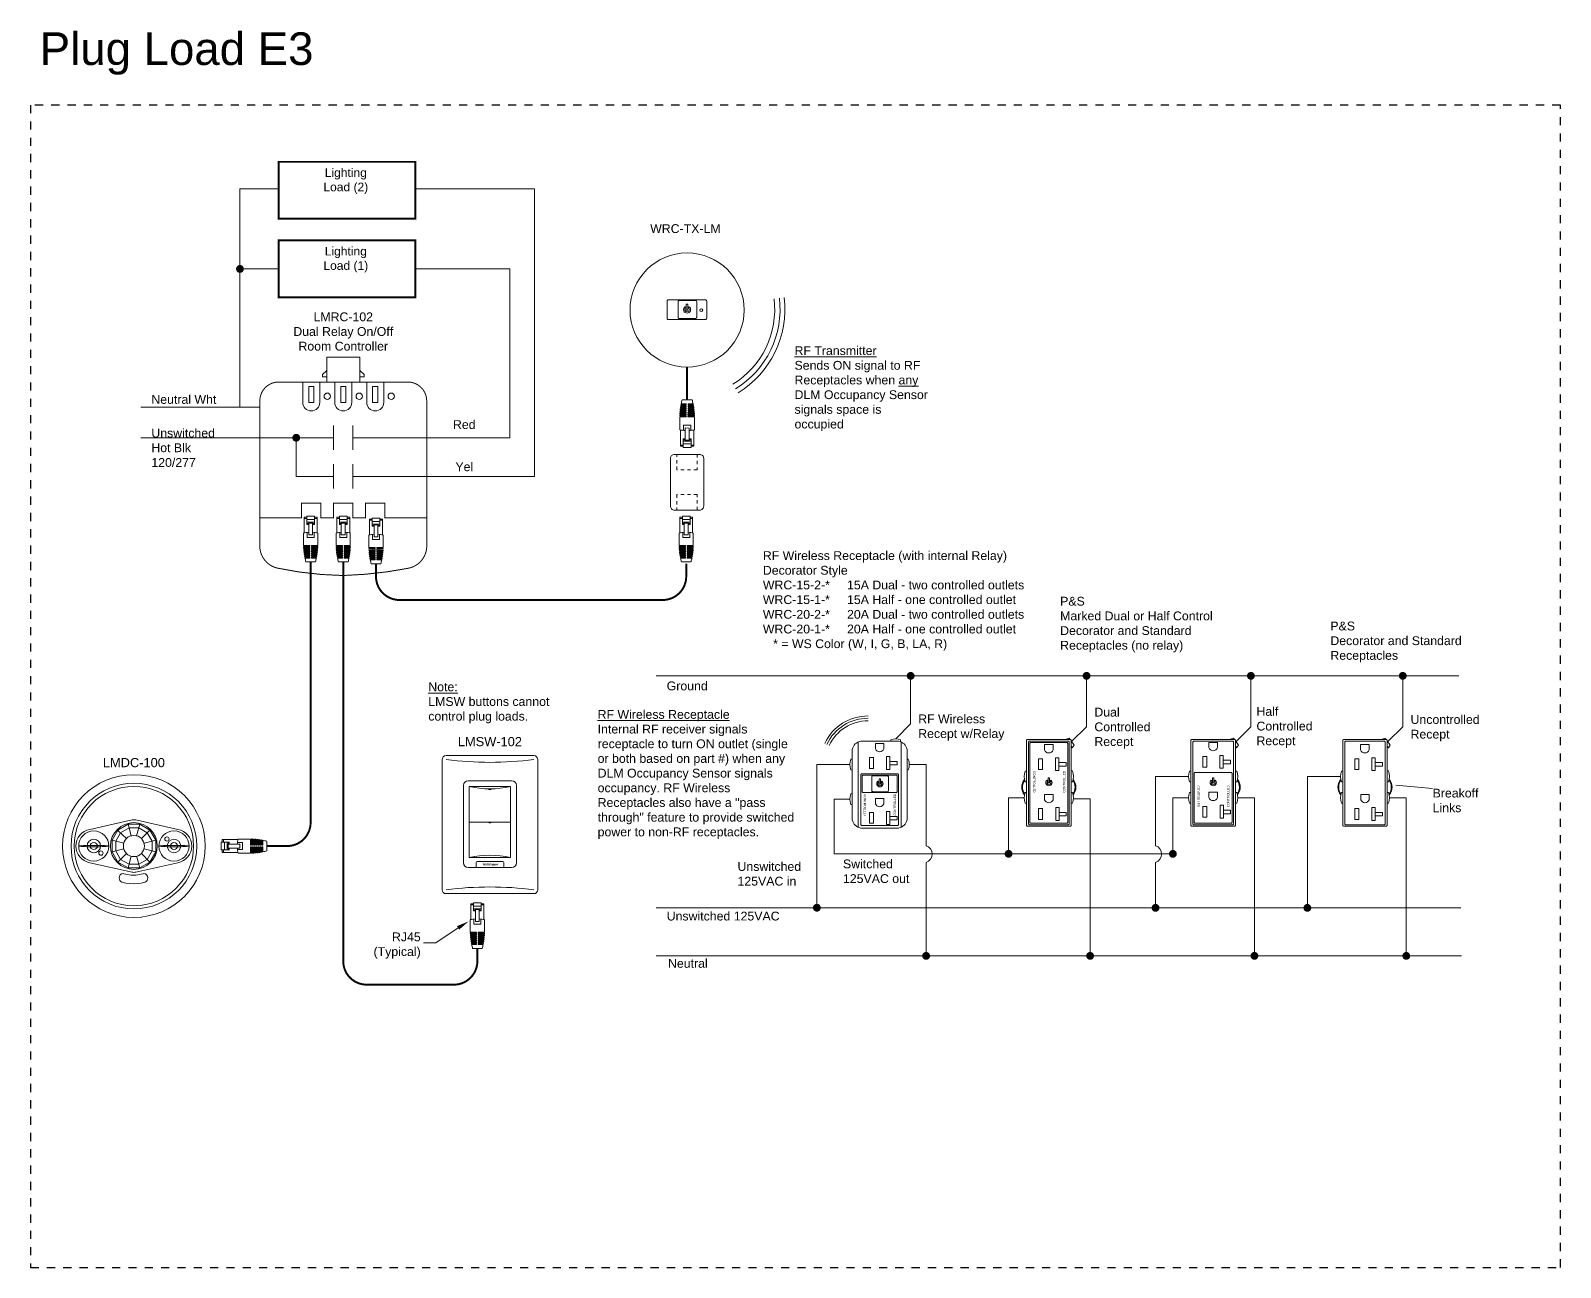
# Model space of a CAD drawing. Header units: inches. Extents: x -60 to 2005, y -577 to 104.
# Drawn here: x 11.64 to 58.52, y -114.83 to -76.92 of the extents above; entities that cross this region are included whole.
import ezdxf
from ezdxf.enums import TextEntityAlignment as Align

# ---------------------------------------------------------------- set-up
doc = ezdxf.new("R2010")
doc.units = ezdxf.units.IN
doc.header["$MEASUREMENT"] = 0
for name, pattern in [('Demo', [0.5, 0.25, -0.25]), ('HIDDEN', [0.375, 0.25, -0.125]), ('HIDDEN2', [0.1875, 0.125, -0.0625])]:
    doc.linetypes.add(name, pattern=pattern)
doc.layers.get('0').update_dxf_attribs({"lineweight": 5})
doc.layers.add('PS Borders', color=40, linetype='Demo', lineweight=5, plot=False)
for name, color, linetype, lineweight in [('WS', 3, 'Continuous', 5), ('WS_DETAIL', 7, 'Continuous', 5), ('WS_LineVoltage', 1, 'Continuous', 5)]:
    doc.layers.add(name, color=color, linetype=linetype, lineweight=lineweight)
doc.styles.add('ARIAL', font='arial.ttf')

# ---------------------------------------------------------------- blocks, each defined once
blk = doc.blocks.new('A$C756910A1')
at = {"layer": 'WS_DETAIL'}
for p, q in [((0.15, 6.6), (0.15, 10.17)), ((0.15, 10.17), (0.73, 10.17)), ((0.73, 9.92), (0.15, 9.92)), ((0.73, 10.43), (0.73, 8.56)), ((0.73, 10.43), (2.51, 10.43)), ((2.51, 9.66), (0.73, 9.66)), ((2.51, 9.06), (0.73, 9.06)), ((0.73, 8.74), (1.17, 8.74)), ((0.73, 8.56), (1.17, 8.56)), ((1.17, 6.17), (1.17, 9.06)), ((1.17, 8.85), (2.06, 8.85)), ((2.06, 6.17), (2.06, 9.06)), ((2.06, 8.74), (2.51, 8.74)), ((2.51, 8.56), (2.06, 8.56)), ((2.51, 10.43), (2.51, 8.56)), ((3.08, 10.17), (2.51, 10.17)), ((3.08, 9.92), (2.51, 9.92)), ((3.08, 6.6), (3.08, 10.17)), ((0, 6.56), (0, 3.73)), ((0, 3.73), (1.43, 3.73)), ((0, 3.51), (1.43, 3.51)), ((0.81, 6.7), (0.81, 5.55)), ((0.81, 5.55), (2.42, 5.55)), ((0.89, 3.73), (0.89, 3.51)), ((1.17, 6.17), (2.06, 6.17)), ((1.43, 3.51), (1.43, 3.73)), ((1.8, 3.73), (3.23, 3.73)), ((1.8, 3.51), (1.8, 3.73)), ((1.8, 3.51), (3.23, 3.51)), ((2.34, 3.73), (2.34, 3.51)), ((2.42, 6.7), (2.42, 5.55)), ((3.23, 6.56), (3.23, 3.73)), ((0.01, 3.29), (1.43, 3.29)), ((0.02, 3.06), (1.43, 3.06)), ((0.03, 2.84), (1.43, 2.84)), ((0.05, 2.62), (1.43, 2.62)), ((0.07, 2.4), (1.43, 2.4)), ((0.09, 2.18), (1.43, 2.18)), ((0.12, 1.96), (1.43, 1.96)), ((0.15, 1.74), (1.43, 1.74)), ((0.18, 1.52), (1.43, 1.52)), ((0.22, 1.3), (1.43, 1.3)), ((0.26, 1.08), (1.43, 1.08)), ((0.31, 0.86), (1.43, 0.86)), ((0.89, 3.29), (0.89, 3.06)), ((0.89, 2.84), (0.89, 2.62)), ((0.89, 2.4), (0.89, 2.18)), ((0.89, 1.96), (0.89, 1.74)), ((0.89, 1.52), (0.89, 1.3)), ((0.89, 1.08), (0.89, 0.86)), ((1.43, 3.06), (1.43, 3.29)), ((1.43, 2.62), (1.43, 2.84)), ((1.43, 2.18), (1.43, 2.4)), ((1.43, 1.74), (1.43, 1.96)), ((1.43, 1.3), (1.43, 1.52)), ((1.43, 0.86), (1.43, 1.08)), ((1.8, 3.29), (3.23, 3.29)), ((1.8, 3.06), (1.8, 3.29)), ((1.8, 3.06), (3.22, 3.06)), ((1.8, 2.84), (3.2, 2.84)), ((1.8, 2.62), (1.8, 2.84)), ((1.8, 2.62), (3.19, 2.62)), ((1.8, 2.4), (3.17, 2.4)), ((1.8, 2.18), (1.8, 2.4)), ((1.8, 2.18), (3.14, 2.18)), ((1.8, 1.96), (3.12, 1.96)), ((1.8, 1.74), (1.8, 1.96)), ((1.8, 1.74), (3.09, 1.74)), ((1.8, 1.52), (3.05, 1.52)), ((1.8, 1.3), (1.8, 1.52)), ((1.8, 1.3), (3.01, 1.3)), ((1.8, 1.08), (2.97, 1.08)), ((1.8, 0.86), (1.8, 1.08)), ((1.8, 0.86), (2.92, 0.86)), ((2.34, 3.29), (2.34, 3.06)), ((2.34, 2.84), (2.34, 2.62)), ((2.34, 2.4), (2.34, 2.18)), ((2.34, 1.96), (2.34, 1.74)), ((2.34, 1.52), (2.34, 1.3)), ((2.34, 1.08), (2.34, 0.86)), ((2.69, 0), (0.52, 0))]:
    blk.add_line(p, q, dxfattribs=at)
for centre, radius, start, end in [((1.62, -0.58), 7.33, 93.502, 102.7411), ((13.49, 3.73), 13.49, 180.937, 181.8742), ((1.62, -0.58), 7.33, 77.2589, 86.498), ((-10.25, 3.73), 13.49, 358.1258, 359.063), ((13.49, 3.73), 13.49, 182.8119, 183.7504), ((13.49, 3.73), 13.49, 184.6899, 185.6307), ((13.49, 3.73), 13.49, 186.573, 187.5171), ((13.49, 3.73), 13.49, 188.4632, 189.4117), ((13.49, 3.73), 13.49, 190.3627, 191.3167), ((13.49, 3.73), 13.49, 192.2739, 196.0379), ((-10.25, 3.73), 13.49, 343.9621, 347.7261), ((-10.25, 3.73), 13.49, 348.6833, 349.6373), ((-10.25, 3.73), 13.49, 350.5883, 351.5368), ((-10.25, 3.73), 13.49, 352.4829, 353.427), ((-10.25, 3.73), 13.49, 354.3693, 355.3101), ((-10.25, 3.73), 13.49, 356.2496, 357.1881)]:
    blk.add_arc(centre, radius, start, end, dxfattribs=at)
blk = doc.blocks.new('RJ45')
at = {"layer": 'WS_DETAIL', "xscale": 1.117448685388325, "yscale": 1.117448685388325, "zscale": 1.117448685388325}
blk.add_blockref('A$C756910A1', (59.47, 150.68), dxfattribs=at)
blk = doc.blocks.new('A$C28216DC1')
at = {"layer": 'WS_DETAIL'}
blk.add_lwpolyline([(22.84, 8.11), (17.13, 4.27), (13.98, 4.27)], dxfattribs=at)
blk.add_solid([(23.11, 7.67), (22.56, 8.56), (25.52, 9.76)], dxfattribs=at)
at = {"layer": 'WS_DETAIL', "linetype": 'Continuous', "insert": (13.29, 3.59), "char_height": 2.25, "width": 37.309, "attachment_point": 6, "style": 'ARIAL'}
blk.add_mtext('\\pi29.81;RJ45\\P\\pi22.42;(Typical)', dxfattribs=at)
blk = doc.blocks.new('WallPlate1Gang')
for p, q in [((-10.76, 33.83), (10.76, 33.83)), ((-11.72, 0.96), (-11.72, 32.87)), ((11.72, 32.87), (11.72, 0.96)), ((-6.49, 26.51), (-6.49, 7.57)), ((-5.31, 27.69), (5.31, 27.69)), ((6.49, 26.51), (6.49, 7.57)), ((5.31, 6.39), (-5.31, 6.39)), ((-10.76, 0), (10.76, 0))]:
    blk.add_line(p, q)
for centre, radius, start, end in [((-10.76, 32.87), 0.96, 90, 180), ((10.76, 32.87), 0.96, 0, 90), ((0, 117.5), 85.31, 262.7571, 277.2429), ((-5.31, 26.51), 1.18, 90, 180), ((5.31, 26.51), 1.18, 0, 90), ((-5.31, 7.57), 1.18, 180, 270), ((5.31, 7.57), 1.18, 270, 0), ((-10.76, 0.96), 0.96, 180, 270), ((0, -83.67), 85.31, 82.7571, 97.2429), ((10.76, 0.96), 0.96, 270, 0)]:
    blk.add_arc(centre, radius, start, end)
blk = doc.blocks.new('*U137')
blk.add_blockref('WallPlate1Gang', (0, -0.01))
blk = doc.blocks.new('*U135')
at = {"linetype": 'HIDDEN'}
for p, q in [((-2.48, 3.03), (-2.48, 6.83)), ((2.48, 6.83), (2.48, 3.03)), ((2.48, 3.03), (-2.48, 3.03)), ((2.48, -3.03), (-2.48, -3.03)), ((-2.48, -3.03), (-2.48, -6.83)), ((2.48, -6.83), (2.48, -3.03))]:
    blk.add_line(p, q, dxfattribs=at)
for p, q in [((2.48, 6.83), (-2.48, 6.83)), ((2.48, -6.83), (-2.48, -6.83))]:
    blk.add_line(p, q)
for points in [[(-2.48, -6.83), (-3.08, -6.83, -0.414214), (-4.08, -5.83), (-4.08, 5.83, -0.414214), (-3.08, 6.83), (-2.48, 6.83)], [(2.48, 6.83), (3.08, 6.83, -0.414214), (4.08, 5.83), (4.08, -5.83, -0.414214), (3.08, -6.83), (2.48, -6.83)]]:
    blk.add_lwpolyline(points, format="xyb")
blk = doc.blocks.new('*U131')
for p, q in [((1.21, 0), (-1.21, 0)), ((-1.79, -3.67), (-0.21, -3.67)), ((-1.78, -3.42), (-0.21, -3.42)), ((-1.77, -3.18), (-0.21, -3.18)), ((-1.75, -2.93), (-0.21, -2.93)), ((-1.73, -2.68), (-0.21, -2.68)), ((-1.7, -2.44), (-0.21, -2.44)), ((-1.67, -2.19), (-0.2, -2.19)), ((-1.64, -1.94), (-0.2, -1.95)), ((-1.6, -1.7), (-0.2, -1.7)), ((-1.55, -1.45), (-0.2, -1.45)), ((-1.51, -1.2), (-0.2, -1.21)), ((-1.45, -0.96), (-0.2, -0.96)), ((-0.81, -2.19), (-0.81, -1.94)), ((-0.81, -2.68), (-0.81, -2.44)), ((-0.81, -3.18), (-0.81, -2.93)), ((-0.81, -3.67), (-0.81, -3.42)), ((-0.8, -1.21), (-0.8, -0.96)), ((-0.8, -1.7), (-0.8, -1.45)), ((-0.21, -2.44), (-0.21, -2.68)), ((-0.21, -2.93), (-0.21, -3.18)), ((-0.21, -3.42), (-0.21, -3.67)), ((-0.2, -0.96), (-0.2, -1.21)), ((-0.2, -1.45), (-0.2, -1.7)), ((-0.2, -1.95), (-0.2, -2.19)), ((0.22, -2.93), (0.21, -3.18)), ((0.21, -3.18), (1.78, -3.18)), ((0.21, -3.42), (1.79, -3.43)), ((0.21, -3.42), (0.21, -3.67)), ((0.21, -3.67), (1.8, -3.67)), ((0.22, -0.96), (1.47, -0.96)), ((0.22, -0.96), (0.22, -1.21)), ((0.22, -1.21), (1.52, -1.21)), ((0.22, -1.45), (1.57, -1.45)), ((0.22, -1.45), (0.22, -1.7)), ((0.22, -1.7), (1.61, -1.7)), ((0.22, -1.95), (1.65, -1.95)), ((0.22, -1.95), (0.22, -2.19)), ((0.22, -2.19), (1.68, -2.19)), ((0.22, -2.44), (1.71, -2.44)), ((0.22, -2.44), (0.22, -2.69)), ((0.22, -2.69), (1.74, -2.69)), ((0.22, -2.93), (1.76, -2.93)), ((0.81, -3.67), (0.82, -3.43)), ((0.82, -1.21), (0.82, -0.96)), ((0.82, -1.7), (0.82, -1.45)), ((0.82, -2.19), (0.82, -1.95)), ((0.82, -2.69), (0.82, -2.44)), ((0.82, -3.18), (0.82, -2.93)), ((-1.81, -7.33), (-1.8, -4.16)), ((-1.8, -3.91), (-0.21, -3.92)), ((-1.8, -4.16), (-0.21, -4.16)), ((-1.64, -7.37), (-1.65, -11.37)), ((-0.9, -7.49), (-0.9, -6.2)), ((-0.9, -6.2), (0.9, -6.2)), ((-0.81, -4.16), (-0.81, -3.92)), ((-0.5, -6.89), (-0.51, -10.12)), ((-0.5, -6.89), (0.5, -6.9)), ((-0.21, -3.92), (-0.21, -4.16)), ((0.21, -3.92), (1.81, -3.92)), ((0.21, -3.92), (0.21, -4.16)), ((0.21, -4.16), (1.81, -4.17)), ((0.5, -6.9), (0.49, -10.12)), ((0.81, -4.16), (0.81, -3.92)), ((0.9, -7.49), (0.9, -6.2)), ((1.64, -7.37), (1.63, -11.37)), ((1.8, -7.34), (1.81, -4.17)), ((-1, -11.09), (-1.65, -11.09)), ((-1, -11.65), (-1, -9.56)), ((-1, -9.56), (-0.5, -9.56)), ((-1, -9.76), (-0.51, -9.76)), ((0.99, -10.12), (-1, -10.12)), ((0.99, -10.79), (-1, -10.79)), ((-0.51, -9.89), (0.49, -9.89)), ((0.99, -9.56), (0.5, -9.56)), ((0.5, -9.76), (0.99, -9.76)), ((0.99, -11.65), (0.99, -9.56)), ((1.63, -11.09), (0.99, -11.09)), ((-1.65, -11.37), (-1, -11.37)), ((-1, -11.65), (0.99, -11.65)), ((1.63, -11.37), (0.99, -11.37))]:
    blk.add_line(p, q)
for centre, radius, start, end in [((13.27, -4.18), 15.07, 163.8813, 167.6453), ((13.27, -4.18), 15.07, 178.045, 178.9822), ((13.27, -4.18), 15.07, 176.1688, 177.1073), ((13.27, -4.18), 15.07, 174.2885, 175.2293), ((13.27, -4.18), 15.07, 172.4021, 173.3462), ((13.27, -4.18), 15.07, 170.5075, 171.456), ((13.27, -4.18), 15.07, 168.6025, 169.5565), ((-13.26, -4.15), 15.07, 12.1931, 15.9571), ((-13.26, -4.15), 15.07, 10.282, 11.2359), ((-13.26, -4.15), 15.07, 8.3824, 9.3309), ((-13.26, -4.15), 15.07, 6.4922, 7.4363), ((-13.26, -4.15), 15.07, 4.6091, 5.5499), ((-13.26, -4.15), 15.07, 2.7312, 3.6696), ((-13.26, -4.15), 15.07, 0.8562, 1.7934), ((0.01, 0.65), 8.19, 257.1781, 266.4172), ((0.01, 0.65), 8.19, 273.4212, 282.6603)]:
    blk.add_arc(centre, radius, start, end)
blk = doc.blocks.new('*U251')
for p, q in [((-6.5, 20.13), (-6.5, 1.18)), ((-5.32, 21.31), (5.32, 21.31)), ((-5.07, 2.44), (-5.07, 19.89)), ((-5.07, 19.89), (5.07, 19.89)), ((-5.07, 19.89), (5.07, 19.89)), ((-0.33, 19.29), (-0.33, 19.19)), ((0.33, 19.29), (0.33, 19.19)), ((5.07, 19.89), (5.07, 2.44)), ((6.5, 20.13), (6.5, 1.18)), ((-5.07, 11.16), (0, 11.16)), ((-0.33, 11.17), (-0.33, 11.06)), ((0, 11.16), (5.07, 11.16)), ((0.33, 11.17), (0.33, 11.06)), ((5.32, 0), (-5.32, 0)), ((5.07, 2.44), (-5.07, 2.44)), ((-3.38, 1.24), (-3.38, 0)), ((3.14, 1.48), (-3.14, 1.48)), ((3.38, 1.24), (3.38, 0))]:
    blk.add_line(p, q)
for centre, radius, start, end in [((-5.32, 20.13), 1.18, 90, 180), ((0, 41.25), 21.96, 256.6482, 283.3518), ((0, 19.73), 0.639, 238.6629, 301.3371), ((5.32, 20.13), 1.18, 0, 90), ((0, 11.61), 0.639, 238.6629, 301.3371), ((-5.32, 1.18), 1.18, 180, 270), ((0, -18.92), 21.96, 76.6482, 103.3518), ((-3.14, 1.24), 0.239, 90, 180), ((3.14, 1.24), 0.239, 0, 90), ((5.32, 1.18), 1.18, 270, 0)]:
    blk.add_arc(centre, radius, start, end)
at = {"style": 'ARIAL'}
for s, insert, char_height, width, attachment_point in [('LMSW-102', (0, 32.02), 2.25, 40.9705, 2), ('{\\fArial|b1|i1|c0|p34;Wattstopper}', (-1.79, 1.04), 0.4798, 3.7953, 1)]:
    blk.add_mtext(s, dxfattribs=dict(at, insert=insert, char_height=char_height, width=width, attachment_point=attachment_point))
blk = doc.blocks.new('*U257')
at = {"lineweight": 18}
for points in [[(-1.44, -5.36), (-3.92, -3.92), (-5.36, -1.44), (-5.36, 1.43), (-3.92, 3.92), (-1.44, 5.36), (1.43, 5.36), (3.92, 3.92), (5.36, 1.43), (5.36, -1.44), (3.92, -3.92), (1.43, -5.36), (-1.44, -5.36)], [(-1.2, -4.47), (-3.27, -3.27), (-4.47, -1.2), (-4.47, 1.2), (-3.27, 3.27), (-1.2, 4.46), (1.2, 4.46), (3.27, 3.27), (4.46, 1.2), (4.46, -1.2), (3.27, -3.27), (1.2, -4.47), (-1.2, -4.47)], [(-3.97, 3.84), (-1.83, 1.83)], [(-1.44, 5.36), (-0.67, 2.5)], [(1.43, 5.36), (0.67, 2.5)], [(3.92, 3.92), (1.83, 1.83)], [(-2.5, 0.67), (-5.36, 1.43)], [(5.36, 1.43), (2.5, 0.67)], [(-2.5, -0.67), (-5.36, -1.44)], [(-1.83, -1.83), (-3.92, -3.92)], [(-0.67, -2.5), (-1.44, -5.36)], [(3.87, -3.95), (1.83, -1.84)], [(5.36, -1.44), (2.5, -0.67)]]:
    blk.add_lwpolyline(points, dxfattribs=at)
for points, knots in [([(17.49, 0), (17.49, -9.66), (9.66, -17.49), (0, -17.49), (-9.66, -17.49), (-17.49, -9.66), (-17.49, 0), (-17.49, 9.66), (-9.66, 17.49), (0, 17.49), (9.66, 17.49), (17.49, 9.66), (17.49, 0)], [0, 0, 0, 0, 1, 1, 1, 2, 2, 2, 3, 3, 3, 4, 4, 4, 4]), ([(15.41, 0), (15.41, -8.51), (8.51, -15.41), (0, -15.41), (-8.51, -15.41), (-15.41, -8.51), (-15.41, 0), (-15.41, 8.51), (-8.51, 15.41), (0, 15.41), (8.51, 15.41), (15.41, 8.51), (15.41, 0)], [0, 0, 0, 0, 1, 1, 1, 2, 2, 2, 3, 3, 3, 4, 4, 4, 4]), ([(14.63, 0), (14.63, -8.08), (8.08, -14.63), (0, -14.63), (-8.08, -14.63), (-14.63, -8.08), (-14.63, 0), (-14.63, 8.08), (-8.08, 14.63), (0, 14.63), (8.08, 14.63), (14.63, 8.08), (14.63, 0)], [0, 0, 0, 0, 1, 1, 1, 2, 2, 2, 3, 3, 3, 4, 4, 4, 4]), ([(-14.21, 0), (-14.21, 2.03), (-12.74, 3.73), (-10.81, 4.08), (-10.81, 4.08), (-0.46, 6.4), (-0.46, 6.4), (-0.33, 6.43), (-0.17, 6.45), (0, 6.45)], [0, 0, 0, 0, 1, 1, 1, 2, 2, 2, 3, 3, 3, 3]), ([(5.74, 0), (5.74, -3.17), (3.17, -5.74), (0, -5.74), (-3.17, -5.74), (-5.74, -3.17), (-5.74, 0), (-5.74, 3.17), (-3.17, 5.74), (0, 5.74), (3.17, 5.74), (5.74, 3.17), (5.74, 0)], [0, 0, 0, 0, 1, 1, 1, 2, 2, 2, 3, 3, 3, 4, 4, 4, 4]), ([(14.21, 0), (14.21, 2.03), (12.74, 3.73), (10.81, 4.08), (10.81, 4.08), (0.46, 6.4), (0.46, 6.4), (0.33, 6.43), (0.17, 6.45), (0, 6.45)], [0, 0, 0, 0, 1, 1, 1, 2, 2, 2, 3, 3, 3, 3]), ([(-6.13, 0), (-6.13, -2.05), (-7.79, -3.7), (-9.84, -3.7), (-11.88, -3.7), (-13.54, -2.05), (-13.54, 0), (-13.54, 2.04), (-11.88, 3.7), (-9.84, 3.7), (-7.79, 3.7), (-6.13, 2.04), (-6.13, 0)], [0, 0, 0, 0, 1, 1, 1, 2, 2, 2, 3, 3, 3, 4, 4, 4, 4]), ([(-6.13, 0), (-6.13, -2.05), (-7.79, -3.7), (-9.84, -3.7), (-11.88, -3.7), (-13.54, -2.05), (-13.54, 0), (-13.54, 2.04), (-11.88, 3.7), (-9.84, 3.7), (-7.79, 3.7), (-6.13, 2.04), (-6.13, 0)], [0, 0, 0, 0, 1, 1, 1, 2, 2, 2, 3, 3, 3, 4, 4, 4, 4]), ([(-6.14, 0), (-6.14, -0.09), (-7.79, -0.17), (-9.84, -0.17), (-11.88, -0.17), (-13.53, -0.09), (-13.53, 0), (-13.53, 0.09), (-11.88, 0.16), (-9.84, 0.16), (-7.79, 0.16), (-6.14, 0.09), (-6.14, 0)], [0, 0, 0, 0, 1, 1, 1, 2, 2, 2, 3, 3, 3, 4, 4, 4, 4]), ([(-6.14, 0), (-6.14, -0.09), (-7.79, -0.17), (-9.84, -0.17), (-11.88, -0.17), (-13.53, -0.09), (-13.53, 0), (-13.53, 0.09), (-11.88, 0.16), (-9.84, 0.16), (-7.79, 0.16), (-6.14, 0.09), (-6.14, 0)], [0, 0, 0, 0, 1, 1, 1, 2, 2, 2, 3, 3, 3, 4, 4, 4, 4]), ([(-8.18, 0), (-8.18, -0.91), (-8.92, -1.66), (-9.84, -1.66), (-10.75, -1.66), (-11.49, -0.91), (-11.49, 0), (-11.49, 0.91), (-10.75, 1.65), (-9.84, 1.65), (-8.92, 1.65), (-8.18, 0.91), (-8.18, 0)], [0, 0, 0, 0, 1, 1, 1, 2, 2, 2, 3, 3, 3, 4, 4, 4, 4]), ([(-8.18, 0), (-8.18, -0.91), (-8.92, -1.66), (-9.84, -1.66), (-10.75, -1.66), (-11.49, -0.91), (-11.49, 0), (-11.49, 0.91), (-10.75, 1.65), (-9.84, 1.65), (-8.92, 1.65), (-8.18, 0.91), (-8.18, 0)], [0, 0, 0, 0, 1, 1, 1, 2, 2, 2, 3, 3, 3, 4, 4, 4, 4]), ([(-8.97, 0), (-8.97, -0.48), (-9.36, -0.87), (-9.84, -0.87), (-10.32, -0.87), (-10.7, -0.48), (-10.7, 0), (-10.7, 0.48), (-10.32, 0.87), (-9.84, 0.87), (-9.36, 0.87), (-8.97, 0.48), (-8.97, 0)], [0, 0, 0, 0, 1, 1, 1, 2, 2, 2, 3, 3, 3, 4, 4, 4, 4]), ([(-8.97, 0), (-8.97, -0.48), (-9.36, -0.87), (-9.84, -0.87), (-10.32, -0.87), (-10.7, -0.48), (-10.7, 0), (-10.7, 0.48), (-10.32, 0.87), (-9.84, 0.87), (-9.36, 0.87), (-8.97, 0.48), (-8.97, 0)], [0, 0, 0, 0, 1, 1, 1, 2, 2, 2, 3, 3, 3, 4, 4, 4, 4]), ([(2.59, 0), (2.59, -1.43), (1.43, -2.59), (0, -2.59), (-1.43, -2.59), (-2.59, -1.43), (-2.59, 0), (-2.59, 1.43), (-1.43, 2.59), (0, 2.59), (1.43, 2.59), (2.59, 1.43), (2.59, 0)], [0, 0, 0, 0, 1, 1, 1, 2, 2, 2, 3, 3, 3, 4, 4, 4, 4]), ([(6.13, 0), (6.13, 2.04), (7.79, 3.7), (9.83, 3.7), (11.88, 3.7), (13.54, 2.04), (13.54, 0), (13.54, -2.05), (11.88, -3.7), (9.83, -3.7), (7.79, -3.7), (6.13, -2.05), (6.13, 0)], [0, 0, 0, 0, 1, 1, 1, 2, 2, 2, 3, 3, 3, 4, 4, 4, 4]), ([(6.14, 0), (6.14, 0.09), (7.79, 0.16), (9.83, 0.16), (11.88, 0.16), (13.53, 0.09), (13.53, 0), (13.53, -0.09), (11.88, -0.17), (9.83, -0.17), (7.79, -0.17), (6.14, -0.09), (6.14, 0)], [0, 0, 0, 0, 1, 1, 1, 2, 2, 2, 3, 3, 3, 4, 4, 4, 4]), ([(7.57, 1.73), (7.57, 2.02), (7.81, 2.25), (8.1, 2.25), (8.39, 2.25), (8.62, 2.02), (8.62, 1.73), (8.62, 1.44), (8.39, 1.2), (8.1, 1.2), (7.81, 1.2), (7.57, 1.44), (7.57, 1.73)], [0, 0, 0, 0, 1, 1, 1, 2, 2, 2, 3, 3, 3, 4, 4, 4, 4]), ([(8.18, 0), (8.18, 0.91), (8.92, 1.65), (9.83, 1.65), (10.75, 1.65), (11.49, 0.91), (11.49, 0), (11.49, -0.91), (10.75, -1.66), (9.83, -1.66), (8.92, -1.66), (8.18, -0.91), (8.18, 0)], [0, 0, 0, 0, 1, 1, 1, 2, 2, 2, 3, 3, 3, 4, 4, 4, 4]), ([(8.97, 0), (8.97, 0.48), (9.36, 0.87), (9.83, 0.87), (10.31, 0.87), (10.7, 0.48), (10.7, 0), (10.7, -0.48), (10.31, -0.87), (9.83, -0.87), (9.36, -0.87), (8.97, -0.48), (8.97, 0)], [0, 0, 0, 0, 1, 1, 1, 2, 2, 2, 3, 3, 3, 4, 4, 4, 4]), ([(-14.21, 0), (-14.21, -2.04), (-12.74, -3.73), (-10.81, -4.08), (-10.81, -4.08), (-0.46, -6.4), (-0.46, -6.4), (-0.33, -6.43), (-0.17, -6.45), (0, -6.45)], [0, 0, 0, 0, 1, 1, 1, 2, 2, 2, 3, 3, 3, 3]), ([(-7.57, -1.73), (-7.57, -2.02), (-7.81, -2.26), (-8.1, -2.26), (-8.39, -2.26), (-8.62, -2.02), (-8.62, -1.73), (-8.62, -1.44), (-8.39, -1.21), (-8.1, -1.21), (-7.81, -1.21), (-7.57, -1.44), (-7.57, -1.73)], [0, 0, 0, 0, 1, 1, 1, 2, 2, 2, 3, 3, 3, 4, 4, 4, 4]), ([(-7.57, -1.73), (-7.57, -2.02), (-7.81, -2.26), (-8.1, -2.26), (-8.39, -2.26), (-8.62, -2.02), (-8.62, -1.73), (-8.62, -1.44), (-8.39, -1.21), (-8.1, -1.21), (-7.81, -1.21), (-7.57, -1.44), (-7.57, -1.73)], [0, 0, 0, 0, 1, 1, 1, 2, 2, 2, 3, 3, 3, 4, 4, 4, 4]), ([(14.21, 0), (14.21, -2.04), (12.74, -3.73), (10.81, -4.08), (10.81, -4.08), (0.46, -6.4), (0.46, -6.4), (0.33, -6.43), (0.17, -6.45), (0, -6.45)], [0, 0, 0, 0, 1, 1, 1, 2, 2, 2, 3, 3, 3, 3]), ([(-0.1, -9.29), (1.27, -9.29), (2.67, -8.87), (2.67, -8.87), (2.67, -8.87), (2.76, -8.82), (2.76, -8.82), (3.14, -8.68), (3.41, -8.29), (3.41, -7.83), (3.41, -7.24), (2.98, -6.77), (2.44, -6.77), (2.44, -6.77), (2.15, -6.8), (1.77, -6.91), (1.39, -7.03), (0.63, -7.13), (0, -7.13), (0, -7.13), (-0.2, -7.13), (-0.2, -7.13), (-0.83, -7.13), (-1.59, -7.03), (-1.97, -6.91), (-2.35, -6.8), (-2.64, -6.77), (-2.64, -6.77), (-3.18, -6.77), (-3.61, -7.24), (-3.61, -7.83), (-3.61, -8.29), (-3.34, -8.68), (-2.96, -8.82), (-2.96, -8.82), (-2.87, -8.87), (-2.87, -8.87), (-2.87, -8.87), (-1.47, -9.29), (-0.1, -9.29)], [0, 0, 0, 0, 1, 1, 1, 2, 2, 2, 3, 3, 3, 4, 4, 4, 5, 5, 5, 6, 6, 6, 7, 7, 7, 8, 8, 8, 9, 9, 9, 10, 10, 10, 11, 11, 11, 12, 12, 12, 13, 13, 13, 13])]:
    blk.add_open_spline(points, degree=3, knots=knots, dxfattribs=at)
blk.add_open_spline([(1.43, -5.36), (1.43, -5.29), (0.67, -2.5), (0.67, -2.5)], degree=3, dxfattribs=at)
at = {"insert": (0, 21.58), "char_height": 2.25, "width": 40.9705, "attachment_point": 2, "style": 'ARIAL'}
blk.add_mtext('LMDC-100', dxfattribs=at)

msp = doc.modelspace()

# ---------------------------------------------------------------- linework, layer by layer
for p, q in [((20.722, -86.934), (20.722, -87.694)), ((21.728, -86.934), (20.722, -86.934)), ((21.728, -86.934), (21.728, -87.694)), ((20.722, -87.342), (20.588, -87.465)), ((20.588, -87.465), (20.588, -87.534)), ((20.588, -87.534), (20.722, -87.534)), ((21.728, -87.342), (21.862, -87.465)), ((21.862, -87.534), (21.728, -87.534)), ((21.862, -87.465), (21.862, -87.534)), ((19.982, -87.694), (19.982, -88.319)), ((20.506, -88.319), (20.506, -87.694)), ((20.963, -88.319), (20.963, -87.694)), ((21.487, -87.694), (21.487, -88.319)), ((21.944, -88.319), (21.944, -87.694)), ((22.468, -87.694), (22.468, -88.319)), ((20.927, -89.03), (20.927, -89.775)), ((20.928, -89.03), (20.928, -89.775)), ((21.521, -89.03), (21.521, -89.775)), ((21.522, -89.03), (21.522, -89.775)), ((20.927, -90.215), (20.927, -90.961)), ((20.928, -90.215), (20.928, -90.961)), ((21.521, -90.215), (21.521, -90.961)), ((21.522, -90.215), (21.522, -90.961)), ((53.482, -100.047), (54.609, -100.154)), ((43.598, -100.466), (44.112, -100.466))]:
    msp.add_line(p, q)
at = {"linetype": 'Continuous', "const_width": 0.06}
for points in [[(19.247, -82.692), (23.435, -82.692), (23.435, -80.947), (19.247, -80.947)], [(23.435, -85.1), (23.435, -83.355), (19.247, -83.355), (19.247, -85.1)]]:
    msp.add_lwpolyline(points, close=True, dxfattribs=at)
at = {"linetype": 'Continuous', "const_width": 0.03}
msp.add_lwpolyline([(21.224, -93.624, -0.048346), (19.207, -93.397, -0.329956), (18.668, -92.766), (18.668, -88.273, -0.414214), (19.246, -87.694), (23.204, -87.694, -0.414214), (23.782, -88.273), (23.782, -89.175), (23.782, -90.92), (23.782, -92.766, -0.329956), (23.242, -93.397, -0.0415), (21.224, -93.624, -0.024292)], format="xyb", dxfattribs=at)
for points in [[(20.165, -88.319), (20.323, -88.319), (20.323, -87.836), (20.165, -87.836)], [(21.146, -88.319), (21.304, -88.319), (21.304, -87.836), (21.146, -87.836)], [(22.126, -88.319), (22.285, -88.319), (22.285, -87.836), (22.126, -87.836)]]:
    msp.add_lwpolyline(points, close=True)
at = {"const_width": 0.03}
msp.add_lwpolyline([(18.668, -91.858), (19.947, -91.858), (19.947, -91.402), (20.542, -91.402), (20.542, -91.858), (20.927, -91.858), (20.927, -91.402), (21.523, -91.402), (21.523, -91.858), (21.908, -91.858), (21.908, -91.402), (22.503, -91.402), (22.503, -91.858), (23.782, -91.858)], dxfattribs=at)
for centre in [(20.735, -88.131), (21.715, -88.131), (22.696, -88.131)]:
    msp.add_circle(centre, 0.0983)
for centre, radius, start, end in [((31.762, -85.473), 2.685, 301.4788, 7.0299), ((31.762, -85.473), 2.848, 301.4788, 7.0299), ((31.762, -85.473), 2.994, 301.4788, 7.0299), ((20.244, -88.319), 0.262, 180, 0), ((21.225, -88.319), 0.262, 180, 0), ((22.206, -88.319), 0.262, 180, 0), ((37.3, -99.38), 1.452, 89.5469, 155.0979), ((37.3, -99.38), 1.382, 89.5469, 155.0979), ((37.3, -99.38), 1.303, 89.5469, 155.0979), ((42.386, -100.11), 0.371, 139.8565, 220.1939), ((42.412, -100.109), 0.371, 144.9526, 215.2681), ((43.281, -100.109), 0.371, 324.7319, 35.0474), ((43.306, -100.11), 0.371, 319.8061, 40.1435), ((48.317, -100.11), 0.371, 324.7319, 35.0474), ((48.343, -100.111), 0.371, 319.8061, 40.1435), ((52.076, -100.11), 0.371, 139.8565, 220.1939), ((52.101, -100.109), 0.371, 144.9526, 215.2681), ((52.97, -100.109), 0.371, 324.7319, 35.0474), ((52.996, -100.11), 0.371, 319.8061, 40.1435)]:
    msp.add_arc(centre, radius, start, end)
at = {"layer": 'PS Borders', "lineweight": -3}
msp.add_lwpolyline([(11.643, -114.827), (58.525, -114.827), (58.525, -79.206), (11.643, -79.206)], close=True, dxfattribs=at)
at = {"layer": 'WS'}
for p, q in [((31.719, -85.419), (31.694, -85.387)), ((31.805, -85.419), (31.83, -85.387)), ((37.007, -101.338), (37.007, -98.725)), ((37.086, -98.7), (38.239, -98.7)), ((37.086, -98.7), (38.239, -98.7)), ((38.321, -98.727), (38.321, -101.337)), ((43.374, -98.638), (43.475, -98.611)), ((43.38, -98.645), (43.374, -98.638)), ((43.475, -98.611), (43.499, -98.645)), ((43.53, -98.688), (43.622, -98.818)), ((43.53, -98.857), (43.563, -98.904)), ((43.563, -98.904), (43.622, -98.818)), ((48.41, -98.639), (48.511, -98.612)), ((48.416, -98.646), (48.41, -98.639)), ((48.511, -98.612), (48.536, -98.646)), ((48.566, -98.689), (48.658, -98.819)), ((48.566, -98.858), (48.599, -98.905)), ((48.599, -98.905), (48.658, -98.819)), ((53.064, -98.638), (53.164, -98.611)), ((53.069, -98.645), (53.064, -98.638)), ((53.164, -98.611), (53.189, -98.645)), ((53.219, -98.688), (53.311, -98.818)), ((53.219, -98.857), (53.252, -98.904)), ((53.252, -98.904), (53.311, -98.818)), ((36.821, -101.111), (36.821, -98.952)), ((38.503, -98.952), (38.503, -101.111)), ((37.63, -99.956), (37.608, -99.929)), ((37.707, -99.956), (37.729, -99.929)), ((42.813, -99.92), (42.791, -99.892)), ((42.889, -99.92), (42.911, -99.892)), ((47.849, -99.921), (47.827, -99.893)), ((47.925, -99.921), (47.947, -99.893)), ((38.239, -101.364), (37.086, -101.364))]:
    msp.add_line(p, q, dxfattribs=at)
for points in [[(31.188, -85.175), (32.324, -85.175, -0.414214), (32.362, -85.213), (32.362, -85.741, -0.414214), (32.324, -85.778), (31.188, -85.778, -0.414214), (31.151, -85.741), (31.151, -85.213, -0.414214)], [(31.524, -85.196), (32.02, -85.196, -0.414214), (32.057, -85.233), (32.057, -85.712, -0.414214), (32.02, -85.75), (31.524, -85.75, -0.414214), (31.486, -85.712), (31.486, -85.233, -0.414214)], [(42.196, -98.645), (43.497, -98.645, -0.414214), (43.53, -98.678), (43.53, -101.275, -0.414214), (43.497, -101.308), (42.196, -101.308, -0.414214), (42.163, -101.275), (42.163, -98.678, -0.414214)], [(42.262, -98.7), (43.435, -98.7, -0.414214), (43.468, -98.733), (43.468, -101.231, -0.414214), (43.435, -101.264), (42.262, -101.264, -0.414214), (42.229, -101.231), (42.229, -98.733, -0.414214)], [(42.298, -98.739), (43.393, -98.739, -0.414214), (43.426, -98.772), (43.426, -101.181, -0.414214), (43.393, -101.214), (42.298, -101.214, -0.414214), (42.265, -101.181), (42.265, -98.772, -0.414214)], [(47.232, -98.646), (48.533, -98.646, -0.414214), (48.566, -98.679), (48.566, -101.276, -0.414214), (48.533, -101.309), (47.232, -101.309, -0.414214), (47.199, -101.276), (47.199, -98.679, -0.414214)], [(47.298, -98.701), (48.471, -98.701, -0.414214), (48.504, -98.734), (48.504, -101.232, -0.414214), (48.471, -101.265), (47.298, -101.265, -0.414214), (47.265, -101.232), (47.265, -98.734, -0.414214)], [(51.885, -98.645), (53.186, -98.645, -0.414214), (53.219, -98.678), (53.219, -101.275, -0.414214), (53.186, -101.308), (51.885, -101.308, -0.414214), (51.852, -101.275), (51.852, -98.678, -0.414214)], [(51.951, -98.7), (53.124, -98.7, -0.414214), (53.157, -98.733), (53.157, -101.231, -0.414214), (53.124, -101.264), (51.951, -101.264, -0.414214), (51.918, -101.231), (51.918, -98.733, -0.414214)], [(37.116, -99.697), (38.211, -99.697, -0.414214), (38.244, -99.73), (38.244, -101.256, -0.414214), (38.211, -101.289), (37.116, -101.289, -0.414214), (37.083, -101.256), (37.083, -99.73, -0.414214)], [(37.16, -99.74), (38.168, -99.74, -0.414214), (38.201, -99.774), (38.201, -100.242, -0.414214), (38.168, -100.275), (37.16, -100.275, -0.414214), (37.127, -100.242), (37.127, -99.774, -0.414214)], [(37.457, -99.758), (37.898, -99.758, -0.414214), (37.931, -99.791), (37.931, -100.217, -0.414214), (37.898, -100.25), (37.457, -100.25, -0.414214), (37.424, -100.217), (37.424, -99.791, -0.414214)], [(47.335, -99.661), (48.43, -99.661, -0.414214), (48.463, -99.694), (48.463, -101.182, -0.414214), (48.43, -101.215), (47.335, -101.215, -0.414214), (47.301, -101.182), (47.301, -99.694, -0.414214)]]:
    msp.add_lwpolyline(points, format="xyb", close=True, dxfattribs=at)
for points in [[(31.738, -85.308), (31.786, -85.308), (31.786, -85.487), (31.738, -85.487)], [(37.349, -99.205), (37.474, -99.205), (37.474, -99.534), (37.349, -99.534)], [(37.874, -99.174), (37.976, -99.174), (37.976, -99.566), (37.874, -99.566)], [(37.976, -99.322), (38.199, -99.322), (38.199, -99.43), (37.976, -99.43)], [(42.531, -99.239), (42.656, -99.239), (42.656, -99.568), (42.531, -99.568)], [(43.056, -99.207), (43.158, -99.207), (43.158, -99.599), (43.056, -99.599)], [(43.158, -99.355), (43.381, -99.355), (43.381, -99.463), (43.158, -99.463)], [(47.567, -99.17), (47.693, -99.17), (47.693, -99.499), (47.567, -99.499)], [(48.092, -99.139), (48.194, -99.139), (48.194, -99.53), (48.092, -99.53)], [(48.194, -99.286), (48.418, -99.286), (48.418, -99.395), (48.194, -99.395)], [(52.22, -99.239), (52.346, -99.239), (52.346, -99.568), (52.22, -99.568)], [(52.745, -99.207), (52.847, -99.207), (52.847, -99.599), (52.745, -99.599)], [(52.847, -99.355), (53.071, -99.355), (53.071, -99.463), (52.847, -99.463)], [(42.83, -99.822), (42.872, -99.822), (42.872, -99.981), (42.83, -99.981)], [(47.866, -99.823), (47.908, -99.823), (47.908, -99.982), (47.866, -99.982)], [(37.648, -99.858), (37.69, -99.858), (37.69, -100.017), (37.648, -100.017)], [(42.533, -100.767), (42.658, -100.767), (42.658, -101.096), (42.533, -101.096)], [(43.058, -100.735), (43.16, -100.735), (43.16, -101.127), (43.058, -101.127)], [(47.569, -100.698), (47.694, -100.698), (47.694, -101.027), (47.569, -101.027)], [(48.094, -100.666), (48.196, -100.666), (48.196, -101.058), (48.094, -101.058)], [(52.222, -100.767), (52.347, -100.767), (52.347, -101.096), (52.222, -101.096)], [(52.747, -100.735), (52.849, -100.735), (52.849, -101.127), (52.747, -101.127)], [(37.349, -100.889), (37.474, -100.889), (37.474, -101.218), (37.349, -101.218)], [(37.874, -100.858), (37.976, -100.858), (37.976, -101.249), (37.874, -101.249)], [(37.976, -101.006), (38.199, -101.006), (38.199, -101.114), (37.976, -101.114)], [(43.16, -100.883), (43.383, -100.883), (43.383, -100.991), (43.16, -100.991)], [(48.196, -100.814), (48.419, -100.814), (48.419, -100.922), (48.196, -100.922)], [(52.849, -100.883), (53.073, -100.883), (53.073, -100.991), (52.849, -100.991)]]:
    msp.add_lwpolyline(points, close=True, dxfattribs=at)
at = {"layer": 'WS', "const_width": 0.0625}
msp.add_lwpolyline([(31.762, -87.236), (31.762, -88.241)], dxfattribs=at)
at = {"layer": 'WS'}
for points, format in [([(20.224, -93.203, 0.06, 0.06, 0), (20.224, -101.195, 0.06, 0.06, 0), (20.224, -101.195, 0.06, 0.06, -0.414214), (19.504, -101.915, 0.06, 0.06, 0), (18.88, -101.915, 0, 0, 0)], "xyseb"), ([(37.531, -98.932), (37.531, -98.773), (37.794, -98.773), (37.794, -98.932, -0.730342), (37.531, -98.932, -14.201756)], "xyb"), ([(38.306, -98.72), (38.306, -98.661, 0.202896), (38.007, -98.662), (38.007, -98.7)], "xyb"), ([(42.713, -98.965), (42.713, -98.807), (42.976, -98.807), (42.976, -98.965, -0.730342), (42.713, -98.965, -14.201756)], "xyb"), ([(47.75, -98.897), (47.75, -98.738), (48.012, -98.738), (48.012, -98.897, -0.730342), (47.75, -98.897, -14.201756)], "xyb"), ([(52.403, -98.965), (52.403, -98.807), (52.665, -98.807), (52.665, -98.965, -0.730342), (52.403, -98.965, -14.201756)], "xyb"), ([(36.821, -99.251), (36.783, -99.251, 0.187923), (36.783, -99.579), (36.821, -99.579)], "xyb"), ([(38.503, -99.251), (38.541, -99.251, -0.187923), (38.541, -99.579), (38.503, -99.579)], "xyb"), ([(42.163, -99.619), (42.125, -99.619, 0.187923), (42.125, -99.947), (42.163, -99.947)], "xyb"), ([(43.53, -99.614), (43.568, -99.614, -0.187923), (43.568, -99.942), (43.53, -99.942)], "xyb"), ([(47.199, -99.62), (47.161, -99.62, 0.187923), (47.161, -99.948), (47.199, -99.948)], "xyb"), ([(48.566, -99.615), (48.604, -99.615, -0.187923), (48.604, -99.943), (48.566, -99.943)], "xyb"), ([(51.852, -99.619), (51.814, -99.619, 0.187923), (51.814, -99.947), (51.852, -99.947)], "xyb"), ([(53.219, -99.614), (53.257, -99.614, -0.187923), (53.257, -99.942), (53.219, -99.942)], "xyb"), ([(36.821, -100.311), (36.783, -100.311, 0.187923), (36.783, -100.639), (36.821, -100.639)], "xyb"), ([(42.163, -100.274), (42.125, -100.274, 0.187923), (42.125, -100.602), (42.163, -100.602)], "xyb"), ([(43.53, -100.274), (43.568, -100.274, -0.187923), (43.568, -100.602), (43.53, -100.602)], "xyb"), ([(47.199, -100.275), (47.161, -100.275, 0.187923), (47.161, -100.603), (47.199, -100.603)], "xyb"), ([(47.751, -100.425), (47.751, -100.266), (48.014, -100.266), (48.014, -100.425, -0.730342), (47.751, -100.425, -14.201756)], "xyb"), ([(48.566, -100.275), (48.604, -100.275, -0.187923), (48.604, -100.603), (48.566, -100.603)], "xyb"), ([(51.852, -100.274), (51.814, -100.274, 0.187923), (51.814, -100.602), (51.852, -100.602)], "xyb"), ([(53.219, -100.274), (53.257, -100.274, -0.187923), (53.257, -100.602), (53.219, -100.602)], "xyb"), ([(37.531, -100.616), (37.531, -100.458), (37.794, -100.458), (37.794, -100.616, -0.730342), (37.531, -100.616, -14.201756)], "xyb"), ([(42.715, -100.494), (42.715, -100.335), (42.978, -100.335), (42.978, -100.494, -0.730342), (42.715, -100.494, -14.201756)], "xyb"), ([(52.405, -100.494), (52.405, -100.335), (52.667, -100.335), (52.667, -100.494, -0.730342), (52.405, -100.494, -14.201756)], "xyb")]:
    msp.add_lwpolyline(points, format=format, dxfattribs=at)
at = {"layer": 'WS', "const_width": 0.06}
for points in [[(25.335, -105.05), (25.335, -105.442, -0.414214), (24.615, -106.162), (21.944, -106.162, -0.414214), (21.224, -105.442), (21.224, -93.203)], [(22.227, -93.262), (22.227, -93.653, 0.414214), (22.947, -94.373), (31.015, -94.373, 0.414214), (31.735, -93.653), (31.735, -93.262)]]:
    msp.add_lwpolyline(points, format="xyb", dxfattribs=at)
at = {"layer": 'WS'}
for centre, radius in [((31.762, -85.487), 1.749), ((32.197, -85.492), 0.0425)]:
    msp.add_circle(centre, radius, dxfattribs=at)
for centre, radius, start, end in [((31.762, -85.473), 0.109, 128.3934, 51.6066), ((31.762, -85.473), 0.0695, 128.3934, 51.6066), ((37.148, -99.03), 0.336, 100.708, 166.5861), ((38.177, -99.03), 0.336, 13.4139, 79.292), ((37.669, -100.005), 0.097, 128.3934, 51.6066), ((37.669, -100.005), 0.0617, 128.3934, 51.6066), ((42.851, -99.968), 0.097, 128.3934, 51.6066), ((42.851, -99.968), 0.0617, 128.3934, 51.6066), ((47.887, -99.969), 0.097, 128.3934, 51.6066), ((47.887, -99.969), 0.0617, 128.3934, 51.6066), ((37.148, -101.033), 0.336, 193.4139, 259.292), ((38.177, -101.033), 0.336, 280.708, 346.5861)]:
    msp.add_arc(centre, radius, start, end, dxfattribs=at)
at = {"layer": 'WS_LineVoltage'}
for p, q in [((19.247, -81.773), (18.059, -81.773)), ((18.059, -81.773), (18.059, -88.465)), ((27.087, -81.773), (23.435, -81.773)), ((19.247, -84.228), (18.059, -84.228)), ((26.333, -84.228), (23.435, -84.228)), ((38.613, -98.174), (38.613, -96.699)), ((44.004, -98.258), (44.004, -96.698)), ((44.004, -98.259), (44.004, -96.699)), ((49.04, -98.258), (49.04, -96.698)), ((53.693, -98.258), (53.693, -96.698)), ((38.156, -98.631), (38.613, -98.174)), ((43.547, -98.715), (44.004, -98.258)), ((48.583, -98.716), (49.04, -98.258)), ((53.236, -98.715), (53.693, -98.258)), ((35.739, -99.415), (35.739, -103.804)), ((36.752, -99.415), (35.739, -99.415)), ((38.572, -99.415), (39.087, -99.416)), ((39.087, -99.416), (39.087, -101.904)), ((46.117, -99.784), (46.117, -101.903)), ((47.13, -99.784), (46.117, -99.784)), ((50.77, -99.783), (50.77, -103.809)), ((51.784, -99.783), (50.77, -99.783)), ((36.752, -100.475), (36.271, -100.475)), ((36.271, -100.475), (36.271, -102.156)), ((42.094, -100.438), (41.613, -100.438)), ((41.613, -100.438), (41.613, -102.154)), ((44.112, -100.466), (44.112, -105.34)), ((47.13, -100.439), (46.649, -100.439)), ((46.649, -100.439), (46.649, -102.155)), ((48.635, -100.439), (49.149, -100.439)), ((49.149, -100.439), (49.149, -105.339)), ((53.288, -100.438), (53.802, -100.438)), ((53.802, -100.438), (53.802, -105.34)), ((36.271, -102.156), (46.649, -102.156)), ((39.087, -102.416), (39.087, -105.28)), ((46.117, -102.416), (46.117, -103.808))]:
    msp.add_line(p, q, dxfattribs=at)
for points in [[(27.087, -81.773), (27.087, -81.773), (27.087, -90.588), (21.522, -90.588)], [(26.333, -84.228), (26.333, -84.228), (26.333, -89.402), (21.522, -89.402)], [(18.668, -88.465), (15.022, -88.465)], [(20.928, -89.402), (15.022, -89.402)], [(20.928, -90.588), (19.784, -90.588), (19.784, -89.462)], [(55.407, -96.699), (30.814, -96.699)], [(55.473, -103.809), (30.814, -103.809)], [(55.489, -105.28), (30.814, -105.28)]]:
    msp.add_lwpolyline(points, dxfattribs=at)
at = {"layer": 'WS_LineVoltage', "const_width": 0.12}
for points in [[(17.999, -84.228, 1), (18.119, -84.228, 1)], [(19.724, -89.402, 1), (19.844, -89.402, 1)], [(38.553, -96.699, 1), (38.673, -96.699, 1)], [(43.944, -96.699, 1), (44.064, -96.699, 1)], [(48.98, -96.698, 1), (49.1, -96.698, 1)], [(53.633, -96.698, 1), (53.753, -96.698, 1)], [(41.553, -102.153, 1), (41.673, -102.153, 1)], [(46.589, -102.154, 1), (46.709, -102.154, 1)], [(35.679, -103.804, 1), (35.799, -103.804, 1)], [(46.057, -103.808, 1), (46.177, -103.808, 1)], [(50.71, -103.809, 1), (50.83, -103.809, 1)], [(39.027, -105.28, 1), (39.147, -105.28, 1)], [(44.052, -105.28, 1), (44.172, -105.28, 1)], [(49.089, -105.279, 1), (49.209, -105.279, 1)], [(53.742, -105.28, 1), (53.862, -105.28, 1)]]:
    msp.add_lwpolyline(points, format="xyb", close=True, dxfattribs=at)
at = {"layer": 'WS_LineVoltage'}
for centre in [(39.005, -102.16), (46.035, -102.159)]:
    msp.add_arc(centre, 0.269, 287.679, 72.321, dxfattribs=at)

# ---------------------------------------------------------------- block references
for name, p, xscale, yscale, zscale in [('*U131', (31.762, -88.241), 0.125, 0.125, 0.125), ('*U135', (31.761, -90.765), 0.125, 0.125, 0.125), ('RJ45', (12.872, -111.285), 0.12, 0.12, 0.12), ('RJ45', (13.872, -111.285), 0.12, 0.12, 0.12), ('RJ45', (14.875, -111.344), 0.12, 0.12, 0.12), ('RJ45', (24.383, -111.285), 0.12, 0.12, 0.12), ('*U251', (25.719, -102.575), 0.125, 0.125, 0.125), ('*U257', (14.809, -101.914), 0.125, 0.125, 0.125), ('*U137', (25.72, -103.372), 0.125, 0.125, 0.125), ('RJ45', (17.982, -123.132), 0.12, 0.12, 0.12), ('A$C28216DC1', (22.004, -105.395), 0.12, 0.12, 0.12)]:
    msp.add_blockref(name, p, dxfattribs=dict(xscale=xscale, yscale=yscale, zscale=zscale))
at = {"xscale": 0.12, "yscale": 0.12, "zscale": 0.12, "rotation": 90}
msp.add_blockref('RJ45', (36.962, -109.268), dxfattribs=at)

# ---------------------------------------------------------------- texts
at = {"lineweight": -3, "insert": (11.924, -76.978), "char_height": 1, "attachment_point": 1, "style": 'ARIAL'}
msp.add_mtext_dynamic_manual_height_columns('Plug Load E3', width=21.74617, gutter_width=1, heights=[0], dxfattribs=at)
at = {"linetype": 'HIDDEN2', "char_height": 0.26382, "width": 1.48242, "attachment_point": 2, "style": 'ARIAL'}
for s, insert in [('Lighting Load (2)', (21.303, -81.145)), ('Lighting Load (1)', (21.303, -83.553))]:
    msp.add_mtext(s, dxfattribs=dict(at, insert=insert))
at = {"linetype": 'Continuous', "char_height": 0.27, "attachment_point": 4, "style": 'ARIAL'}
for s, insert, width in [('WRC-TX-LM', (30.631, -82.995), 4.19413), ('{\\LRF Transmitter\\P}Sends ON signal to RF Receptacles when {\\Lany }DLM Occupancy Sensor signals space is occupied', (35.054, -87.898), 4.19413), ('Neutral Wht', (15.344, -88.229), 4.47708), ('Red', (24.587, -89), 6.16099), ('Unswitched\\PHot Blk\\P120/277', (15.344, -89.711), 6.93133), ('Yel', (24.662, -90.293), 6.16099), ('RF Wireless Receptacle (with internal Relay)\\PDecorator Style\\PWRC-15-2-*^I    15A Dual - two controlled outlets\\PWRC-15-1-*^I    15A Half - one controlled outlet\\PWRC-20-2-*^I    20A Dual - two controlled outlets\\PWRC-20-1-*^I    20A Half - one controlled outlet\\P   * = WS Color (W, I, G, B, LA, R)', (34.084, -94.404), 8.06229), ('P&S\\PMarked Dual or Half Control Decorator and Standard Receptacles (no relay)', (43.194, -95.127), 6.01506), ('P&S\\PDecorator and Standard^JReceptacles', (51.475, -95.662), 6.01506), ('{\\LNote:\\P}LMSW buttons cannot control plug loads.', (23.831, -97.526), 4.72582), ('Ground', (31.137, -97.008), 4.19413), ('{\\LRF Wireless Receptacle}\\PInternal RF receiver signals receptacle to turn ON outlet (single or both based on part #) when any DLM Occupancy Sensor signals occupancy. RF Wireless Receptacles also have a "pass through" feature to provide switched power to non-RF receptacles.', (29.021, -99.721), 6.04532), ('RF Wireless Recept w/Relay', (38.845, -98.283), 2.65999), ('Dual Controlled Recept', (44.243, -98.302), 2.04902), ('Half Controlled Recept', (49.21, -98.279), 2.04902), ('\\A1;Uncontrolled\\PRecept', (53.932, -98.302), 1.68111), ('Breakoff Links', (54.609, -100.518), 1.68111), ('Unswitched\\P125VAC in', (33.307, -102.767), 2.0727), ('Switched\\P125VAC out', (36.539, -102.689), 4.19413), ('Unswitched 125VAC', (31.137, -104.062), 4.19413), ('Neutral', (31.177, -105.511), 1.37841)]:
    msp.add_mtext(s, dxfattribs=dict(at, insert=insert, width=width))
at = {"insert": (21.225, -85.561), "char_height": 0.26989, "width": 5.65768, "attachment_point": 2, "style": 'ARIAL'}
msp.add_mtext('LMRC-102 \\PDual Relay On/Off \\PRoom Controller', dxfattribs=at)
at = {"layer": 'WS', "style": 'ARIAL'}
for rotation, p in [(270, (42.434, -99.945)), (90, (43.279, -99.945)), (270, (37.248, -100.649)), (270, (37.248, -100.651)), (90, (38.093, -100.649)), (270, (47.465, -100.392)), (90, (48.311, -100.392))]:
    msp.add_text('CONTROLLED', height=0.0701, rotation=rotation, dxfattribs=at).set_placement(p, align=Align.TOP_CENTER)

doc.saveas('drawing.dxf')
